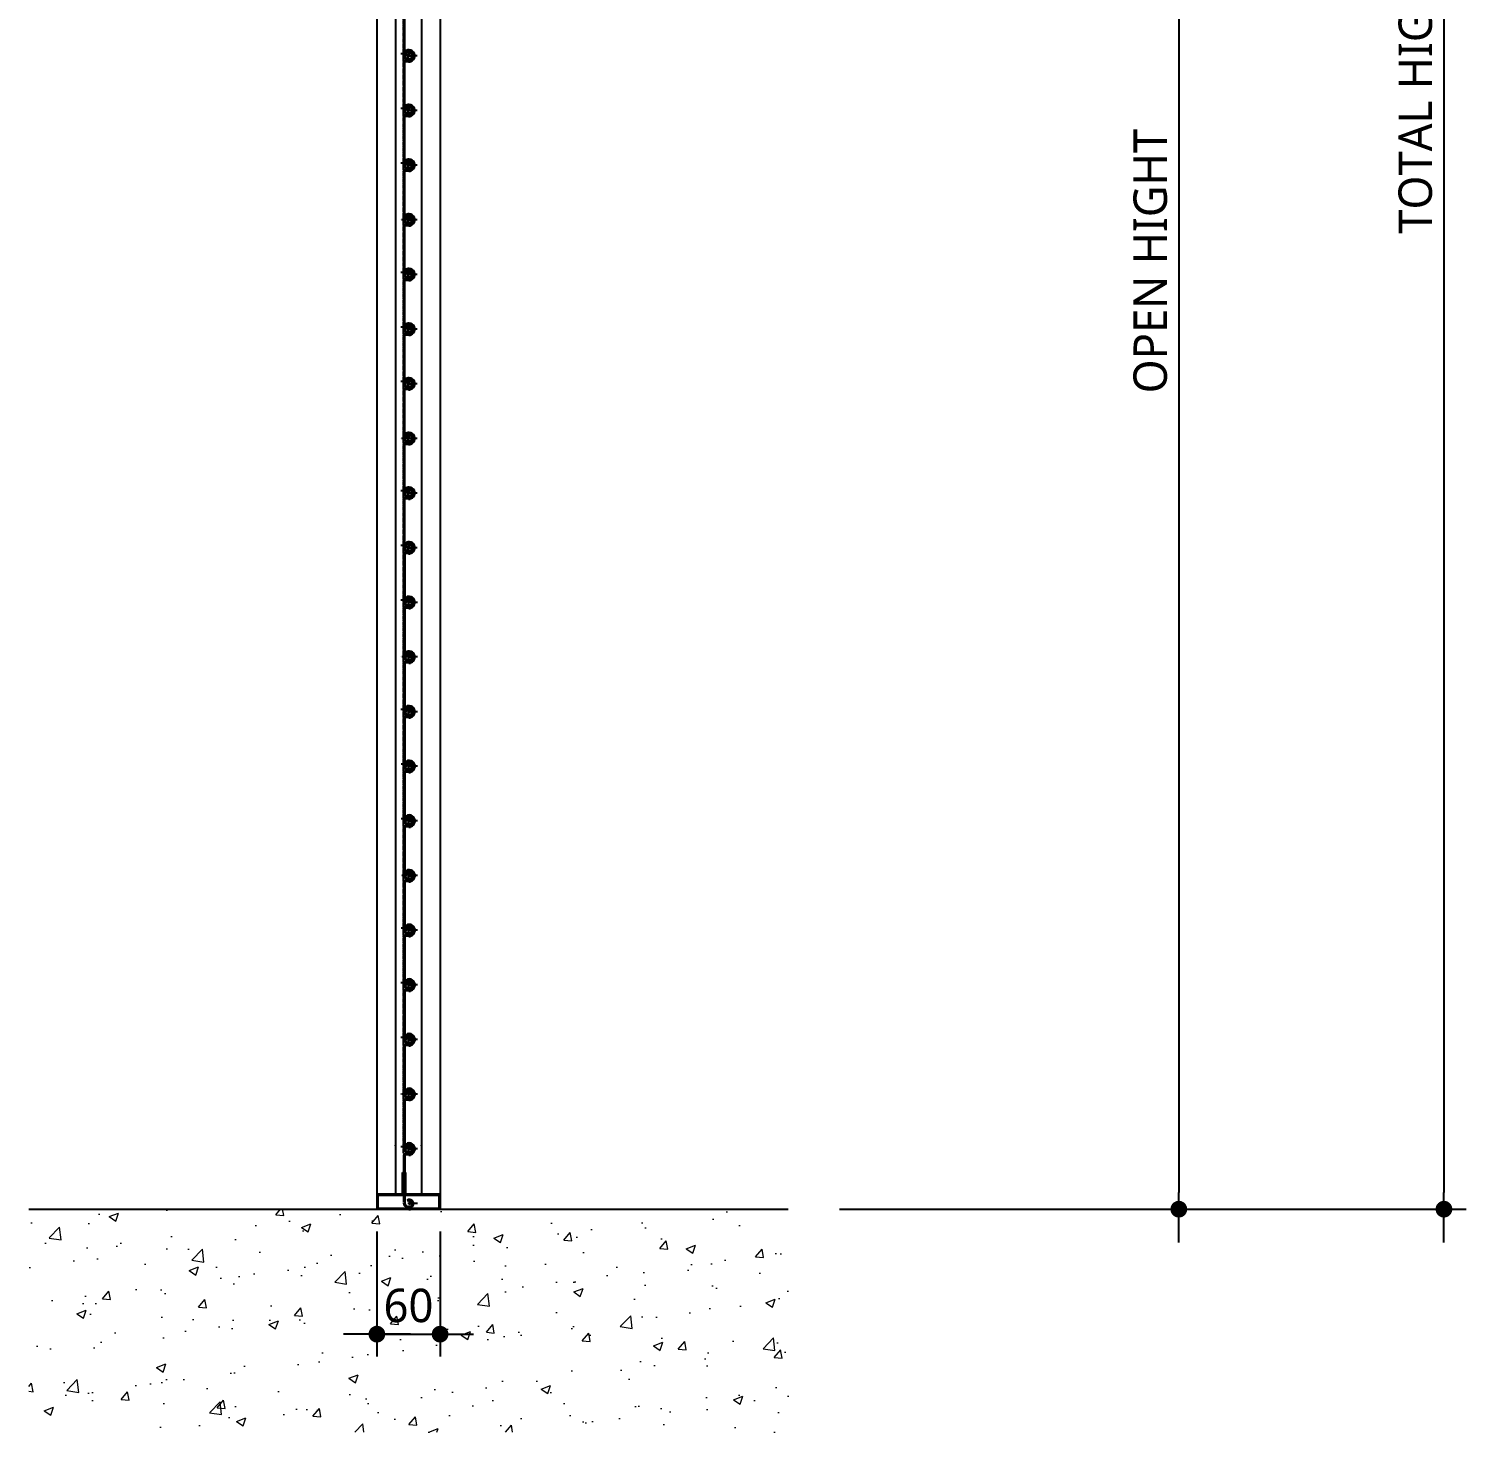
# Model space of a CAD drawing. Header units: millimetres. Extents: x -6941 to 136681, y 2065 to 58366.
# Drawn here: x 103086 to 105020, y 5665 to 7553 of the extents above; entities that cross this region are included whole.
import ezdxf

# ---------------------------------------------------------------- set-up
doc = ezdxf.new("R2010")
doc.units = ezdxf.units.MM
doc.header["$LTSCALE"] = 4
doc.header["$MEASUREMENT"] = 0
doc.linetypes.add('CENTER', pattern=[2, 1.25, -0.25, 0.25, -0.25])
doc.layers.get('0').update_dxf_attribs({"linetype": 'CONTINUOUS'})
doc.layers.get('DEFPOINTS').update_dxf_attribs({"linetype": 'CONTINUOUS'})
doc.layers.add('A-DIMS', color=7, linetype='CONTINUOUS')
doc.layers.add('CENTER', color=1, linetype='CENTER')
doc.layers.add('DJ', color=7, linetype='CONTINUOUS', lineweight=5)
doc.styles.add('HY울릉도L', font='')
doc.styles.add('맑은고딕', font='malgun.ttf')
doc.styles.get('HY울릉도L').set_extended_font_data('DotumChe')
doc.dimstyles.new('CDIM', dxfattribs={"dimtxt": 3, "dimasz": 1.5, "dimexe": 2, "dimexo": 1, "dimgap": 1, "dimtad": 1, "dimdec": 0, "dimrnd": 0.5, "dimzin": 0, "dimdsep": 32, "dimlunit": 6, "dimtxsty": 'HY울릉도L', "dimblk1": '_CIDOT', "dimblk2": '_CIDOT', "dimsah": 1, "dimcen": 5.5, "dimclrd": 2, "dimclre": 2, "dimclrt": 7, "dimadec": 0, "dimazin": 0, "dimtfac": 1, "dimtdec": 0, "dimtix": 1, "dimtmove": 2, "dimatfit": 1, "dimldrblk": '_CIDOT', "dimfxl": 1, "dimtolj": 1, "dimtzin": 0, "dimlwd": -1, "dimarcsym": 0})

# ---------------------------------------------------------------- blocks, each defined once
blk = doc.blocks.new('_CIDOT')
at = {"color": 0, "linetype": 'ByBlock'}
blk.add_line((2, 0), (-1, 0), dxfattribs=at)
at = {"color": 0, "linetype": 'ByBlock', "const_width": 0.5}
blk.add_lwpolyline([(-0.25, 0, 1), (0.25, 0, 1)], format="xyb", close=True, dxfattribs=at)
blk = doc.blocks.new('*D351')
at = {"layer": 'A-DIMS', "lineweight": -2, "transparency": 16777216}
for p, q in [((104177.3, 8965), (105020.4, 8965)), ((104177.3, 5965), (105020.4, 5965))]:
    blk.add_line(p, q, dxfattribs=at)
at = {"layer": 'A-DIMS', "transparency": 16777216}
blk.add_line((104990.4, 8942.5), (104990.4, 5987.5), dxfattribs=at)
at = {"layer": 'DEFPOINTS', "color": 0, "transparency": 16777216}
for p in [(104162.3, 8965), (104162.3, 5965), (104990.4, 5965)]:
    blk.add_point(p, dxfattribs=at)
at = {"layer": 'A-DIMS', "transparency": 16777216, "xscale": 22.5, "yscale": 22.5, "zscale": 22.5}
for p, rotation in [((104990.4, 8965), 90), ((104990.4, 5965), 270)]:
    blk.add_blockref('_CIDOT', p, dxfattribs=dict(at, rotation=rotation))
at = {"layer": 'A-DIMS', "color": 3, "transparency": 16777216, "insert": (104952.1, 7465), "char_height": 45, "attachment_point": 5, "rotation": 90, "style": '맑은고딕'}
blk.add_mtext('\\A1;TOTAL HIGHT', dxfattribs=at)
blk = doc.blocks.new('*D352')
at = {"layer": 'A-DIMS', "lineweight": -2, "transparency": 16777216}
for p, q in [((104177.3, 8515), (104663.7, 8515)), ((104177.3, 5965), (104663.7, 5965))]:
    blk.add_line(p, q, dxfattribs=at)
at = {"layer": 'A-DIMS', "transparency": 16777216}
blk.add_line((104633.7, 8492.5), (104633.7, 5987.5), dxfattribs=at)
at = {"layer": 'DEFPOINTS', "color": 0, "transparency": 16777216}
for p in [(104162.3, 8515), (104162.3, 5965), (104633.7, 5965)]:
    blk.add_point(p, dxfattribs=at)
at = {"layer": 'A-DIMS', "transparency": 16777216, "xscale": 22.5, "yscale": 22.5, "zscale": 22.5}
for p, rotation in [((104633.7, 8515), 90), ((104633.7, 5965), 270)]:
    blk.add_blockref('_CIDOT', p, dxfattribs=dict(at, rotation=rotation))
at = {"layer": 'A-DIMS', "color": 3, "transparency": 16777216, "insert": (104595.5, 7240), "char_height": 45, "attachment_point": 5, "rotation": 90, "style": '맑은고딕'}
blk.add_mtext('\\A1;OPEN HIGHT', dxfattribs=at)
blk = doc.blocks.new('*D353')
at = {"layer": 'A-DIMS', "lineweight": -2, "transparency": 16777216}
for p, q in [((103554.8, 5935), (103554.8, 5766.9)), ((103639.8, 5935), (103639.8, 5766.9))]:
    blk.add_line(p, q, dxfattribs=at)
at = {"layer": 'A-DIMS', "transparency": 16777216}
for p, q in [((103532.3, 5796.9), (103509.8, 5796.9)), ((103554.8, 5796.9), (103639.8, 5796.9)), ((103662.3, 5796.9), (103684.8, 5796.9))]:
    blk.add_line(p, q, dxfattribs=at)
at = {"layer": 'DEFPOINTS', "color": 0, "transparency": 16777216}
for p in [(103554.8, 5950), (103639.8, 5950), (103639.8, 5796.9)]:
    blk.add_point(p, dxfattribs=at)
at = {"layer": 'A-DIMS', "transparency": 16777216, "xscale": 22.5, "yscale": 22.5, "zscale": 22.5}
blk.add_blockref('_CIDOT', (103554.8, 5796.9), dxfattribs=at)
at = {"layer": 'A-DIMS', "transparency": 16777216, "xscale": 22.5, "yscale": 22.5, "zscale": 22.5, "rotation": 180}
blk.add_blockref('_CIDOT', (103639.8, 5796.9), dxfattribs=at)
at = {"layer": 'A-DIMS', "color": 3, "transparency": 16777216, "insert": (103597.3, 5835.2), "char_height": 45, "attachment_point": 5, "style": '맑은고딕'}
blk.add_mtext('\\A1;60', dxfattribs=at)

msp = doc.modelspace()

# ---------------------------------------------------------------- hatches: boundary and pattern name
at = {"layer": 'DJ'}
h = msp.add_hatch(dxfattribs=at)
h.set_pattern_fill('AR-CONC', color=8, scale=17.999999)
h.set_pattern_definition([(50, (-1460.91, 24324.53), (129.10683, -11.29538), [13.5, -148.5]), (355, (-1460.91, 24324.53), (-24.97524, 135.39458), [10.8, -118.8]), (100.45144, (-1450.15, 24323.59), (104.13159, 124.0992), [11.47323, -126.20557]), (46.1842, (-1460.91, 24360.53), (192.10343, -29.79347), [20.25, -222.75]), (96.63564, (-1444.9, 24358.04), (168.23914, 175.34134), [17.20986, -189.30847]), (351.18416, (-1460.91, 24360.53), (168.23914, 175.34134), [16.2, -178.2]), (21, (-1442.91, 24351.53), (107.44326, -72.4714), [13.5, -148.5]), (326, (-1442.91, 24351.53), (43.79676, 130.527), [10.8, -118.8]), (71.45144, (-1433.96, 24345.49), (151.24002, 58.0556), [11.47323, -126.20557]), (37.5, (-1460.91, 24324.526), (2.188774, 59.920891), [0, -117.359995, 0, -120.599995, 0, -119.249995]), (7.5, (-1460.91, 24324.526), (47.352515, 70.994105), [0, -68.759997, 0, -114.659995, 0, -45.45]), (327.5, (-1501.05, 24324.526), (96.088035, -4.059877), [0, -45, 0, -140.399994, 0, -186.29999]), (317.5, (-1519.05, 24324.53), (104.973506, 18.018896), [0, -58.5, 0, -93.239996, 0, -132.299995])])
h.paths.add_polyline_path([(104108.16, 5665.01), (103086.39, 5665.01), (103086.39, 5965.01), (104108.16, 5965.01)])

# ---------------------------------------------------------------- linework, layer by layer
for p, q in [((103554.77, 8566.51), (103554.77, 5965.01)), ((103579.77, 8566.51), (103579.77, 5985.01)), ((103614.77, 8566.51), (103614.77, 5985.01)), ((103639.77, 8566.51), (103639.77, 5965.01)), ((103590.39, 7581.28), (103590.39, 7517.68)), ((103591.99, 7580.68), (103591.99, 7517.28)), ((103590.39, 7507.81), (103590.39, 7444.21)), ((103591.99, 7507.21), (103591.99, 7443.81)), ((103598.34, 7509.81), (103592.39, 7509.81)), ((103598.46, 7508.21), (103592.99, 7508.21)), ((103593.59, 7515.51), (103594.73, 7516.5)), ((103595.39, 7520.79), (103596.41, 7519.54)), ((103598.39, 7512.28), (103596.99, 7512.28)), ((103596.99, 7510.68), (103598.39, 7510.68)), ((103595.39, 7447.32), (103596.41, 7446.08)), ((103590.45, 7434.3), (103590.45, 7370.7)), ((103592.05, 7433.7), (103592.05, 7370.3)), ((103598.4, 7436.3), (103592.45, 7436.3)), ((103598.52, 7434.7), (103593.05, 7434.7)), ((103593.65, 7442), (103594.79, 7442.98)), ((103598.39, 7438.81), (103596.99, 7438.81)), ((103596.99, 7437.21), (103598.39, 7437.21)), ((103593.65, 7368.53), (103594.79, 7369.51)), ((103595.45, 7373.81), (103596.47, 7372.56)), ((103590.45, 7360.83), (103590.45, 7297.23)), ((103592.05, 7360.23), (103592.05, 7296.83)), ((103598.4, 7362.83), (103592.45, 7362.83)), ((103598.52, 7361.23), (103593.05, 7361.23)), ((103598.45, 7365.3), (103597.05, 7365.3)), ((103597.05, 7363.7), (103598.45, 7363.7)), ((103593.65, 7294.95), (103594.79, 7295.93)), ((103595.45, 7300.34), (103596.47, 7299.09)), ((103598.45, 7291.83), (103597.05, 7291.83)), ((103590.45, 7287.25), (103590.45, 7223.65)), ((103592.05, 7286.65), (103592.05, 7223.25)), ((103598.4, 7289.25), (103592.45, 7289.25)), ((103598.52, 7287.65), (103593.05, 7287.65)), ((103597.05, 7290.23), (103598.45, 7290.23)), ((103598.4, 7215.78), (103592.45, 7215.78)), ((103598.52, 7214.18), (103593.05, 7214.18)), ((103593.65, 7221.48), (103594.79, 7222.46)), ((103595.45, 7226.76), (103596.47, 7225.51)), ((103598.45, 7218.25), (103597.05, 7218.25)), ((103597.05, 7216.65), (103598.45, 7216.65)), ((103590.45, 7213.78), (103590.45, 7150.18)), ((103592.05, 7213.18), (103592.05, 7149.78)), ((103590.42, 7140.27), (103590.42, 7076.67)), ((103592.02, 7139.67), (103592.02, 7076.27)), ((103598.37, 7142.27), (103592.42, 7142.27)), ((103598.49, 7140.67), (103593.02, 7140.67)), ((103593.62, 7147.96), (103594.76, 7148.95)), ((103595.45, 7153.29), (103596.47, 7152.04)), ((103598.45, 7144.78), (103597.05, 7144.78)), ((103597.05, 7143.18), (103598.45, 7143.18)), ((103595.42, 7079.78), (103596.44, 7078.53)), ((103590.42, 7066.8), (103590.42, 7003.2)), ((103592.02, 7066.2), (103592.02, 7002.8)), ((103598.37, 7068.8), (103592.42, 7068.8)), ((103598.49, 7067.2), (103593.02, 7067.2)), ((103593.62, 7074.5), (103594.76, 7075.48)), ((103598.42, 7071.27), (103597.02, 7071.27)), ((103597.02, 7069.67), (103598.42, 7069.67)), ((103593.62, 7000.91), (103594.76, 7001.9)), ((103595.42, 7006.31), (103596.44, 7005.06)), ((103590.42, 6993.22), (103590.42, 6929.62)), ((103592.02, 6992.62), (103592.02, 6929.22)), ((103598.37, 6995.22), (103592.42, 6995.22)), ((103598.49, 6993.62), (103593.02, 6993.62)), ((103598.42, 6997.8), (103597.02, 6997.8)), ((103597.02, 6996.2), (103598.42, 6996.2)), ((103593.62, 6927.45), (103594.76, 6928.43)), ((103595.42, 6932.73), (103596.44, 6931.48)), ((103598.42, 6924.22), (103597.02, 6924.22)), ((103590.42, 6919.75), (103590.42, 6856.15)), ((103592.02, 6919.15), (103592.02, 6855.75)), ((103598.37, 6921.75), (103592.42, 6921.75)), ((103598.49, 6920.15), (103593.02, 6920.15)), ((103597.02, 6922.62), (103598.42, 6922.62)), ((103598.6, 6848.23), (103592.65, 6848.23)), ((103598.72, 6846.63), (103593.25, 6846.63)), ((103593.85, 6853.93), (103594.99, 6854.92)), ((103595.42, 6859.26), (103596.44, 6858.01)), ((103598.42, 6850.75), (103597.02, 6850.75)), ((103597.02, 6849.15), (103598.42, 6849.15)), ((103590.65, 6846.23), (103590.65, 6782.63)), ((103592.25, 6845.63), (103592.25, 6782.23)), ((103590.65, 6772.77), (103590.65, 6709.17)), ((103592.25, 6772.17), (103592.25, 6708.77)), ((103598.6, 6774.77), (103592.65, 6774.77)), ((103598.72, 6773.17), (103593.25, 6773.17)), ((103593.85, 6780.46), (103594.99, 6781.45)), ((103595.65, 6785.74), (103596.67, 6784.5)), ((103598.65, 6777.23), (103597.25, 6777.23)), ((103597.25, 6775.63), (103598.65, 6775.63)), ((103595.65, 6712.28), (103596.67, 6711.03)), ((103590.65, 6699.19), (103590.65, 6635.59)), ((103592.25, 6698.59), (103592.25, 6635.19)), ((103598.6, 6701.19), (103592.65, 6701.19)), ((103598.72, 6699.59), (103593.25, 6699.59)), ((103593.85, 6706.88), (103594.99, 6707.87)), ((103598.65, 6703.77), (103597.25, 6703.77)), ((103597.25, 6702.17), (103598.65, 6702.17)), ((103593.85, 6633.42), (103594.99, 6634.4)), ((103595.65, 6638.69), (103596.67, 6637.45)), ((103590.65, 6625.72), (103590.65, 6562.12)), ((103592.25, 6625.12), (103592.25, 6561.72)), ((103598.6, 6627.72), (103592.65, 6627.72)), ((103598.72, 6626.12), (103593.25, 6626.12)), ((103598.65, 6630.19), (103597.25, 6630.19)), ((103597.25, 6628.59), (103598.65, 6628.59)), ((103593.91, 6559.9), (103595.05, 6560.89)), ((103595.65, 6565.23), (103596.67, 6563.98)), ((103598.65, 6556.72), (103597.25, 6556.72)), ((103590.71, 6552.2), (103590.71, 6488.6)), ((103592.31, 6551.6), (103592.31, 6488.2)), ((103598.66, 6554.2), (103592.71, 6554.2)), ((103598.78, 6552.6), (103593.31, 6552.6)), ((103597.25, 6555.12), (103598.65, 6555.12)), ((103598.66, 6480.74), (103592.71, 6480.74)), ((103598.78, 6479.14), (103593.31, 6479.14)), ((103593.91, 6486.43), (103595.05, 6487.42)), ((103595.71, 6491.71), (103596.73, 6490.46)), ((103598.71, 6483.2), (103597.31, 6483.2)), ((103597.31, 6481.6), (103598.71, 6481.6)), ((103590.71, 6478.74), (103590.71, 6415.14)), ((103592.31, 6478.14), (103592.31, 6414.74)), ((103590.71, 6405.15), (103590.71, 6341.55)), ((103592.31, 6404.55), (103592.31, 6341.15)), ((103598.66, 6407.15), (103592.71, 6407.15)), ((103598.78, 6405.55), (103593.31, 6405.55)), ((103593.91, 6412.85), (103595.05, 6413.84)), ((103595.71, 6418.25), (103596.73, 6417)), ((103598.71, 6409.74), (103597.31, 6409.74)), ((103597.31, 6408.14), (103598.71, 6408.14)), ((103595.71, 6344.66), (103596.73, 6343.42)), ((103590.71, 6331.69), (103590.71, 6268.09)), ((103592.31, 6331.09), (103592.31, 6267.69)), ((103598.66, 6333.69), (103592.71, 6333.69)), ((103598.78, 6332.09), (103593.31, 6332.09)), ((103593.91, 6339.38), (103595.05, 6340.37)), ((103598.71, 6336.15), (103597.31, 6336.15)), ((103597.31, 6334.55), (103598.71, 6334.55)), ((103593.88, 6265.87), (103595.02, 6266.85)), ((103595.71, 6271.2), (103596.73, 6269.95)), ((103590.67, 6258.17), (103590.67, 6194.57)), ((103592.27, 6257.57), (103592.27, 6194.17)), ((103598.63, 6260.17), (103592.67, 6260.17)), ((103598.75, 6258.57), (103593.27, 6258.57)), ((103598.71, 6262.69), (103597.31, 6262.69)), ((103597.31, 6261.09), (103598.71, 6261.09)), ((103593.88, 6192.4), (103595.02, 6193.39)), ((103595.67, 6197.68), (103596.7, 6196.43)), ((103598.67, 6189.17), (103597.27, 6189.17)), ((103590.67, 6184.7), (103590.67, 6121.1)), ((103592.27, 6184.1), (103592.27, 6120.7)), ((103598.63, 6186.7), (103592.67, 6186.7)), ((103598.75, 6185.1), (103593.27, 6185.1)), ((103597.27, 6187.57), (103598.67, 6187.57)), ((103598.63, 6113.12), (103592.67, 6113.12)), ((103598.75, 6111.52), (103593.27, 6111.52)), ((103593.88, 6118.82), (103595.02, 6119.8)), ((103595.67, 6124.21), (103596.7, 6122.97)), ((103598.67, 6115.7), (103597.27, 6115.7)), ((103597.27, 6114.1), (103598.67, 6114.1)), ((103590.67, 6111.12), (103590.67, 6047.52)), ((103592.27, 6110.52), (103592.27, 6047.12)), ((103590.67, 6037.65), (103590.67, 5974.05)), ((103592.27, 6037.05), (103592.27, 5973.65)), ((103598.63, 6039.65), (103592.67, 6039.65)), ((103598.75, 6038.05), (103593.27, 6038.05)), ((103593.88, 6045.35), (103595.02, 6046.34)), ((103595.67, 6050.63), (103596.7, 6049.38)), ((103598.67, 6042.12), (103597.27, 6042.12)), ((103597.27, 6040.52), (103598.67, 6040.52)), ((103589.29, 5985.01), (103589.29, 6014.23)), ((103589.29, 6014.23), (103590.67, 6014.23)), ((103592.27, 6014.23), (103593.63, 6014.23)), ((103593.63, 5985.01), (103593.63, 6014.23)), ((103589.29, 5985.01), (103554.77, 5985.01)), ((103554.77, 5985.01), (103554.77, 5965.01)), ((103556.27, 5966.51), (103556.27, 5983.51)), ((103590.67, 5983.51), (103556.27, 5983.51)), ((103556.27, 5983.51), (103556.27, 5966.51)), ((103638.27, 5983.51), (103592.27, 5983.51)), ((103594.11, 5985.01), (103593.63, 5985.01)), ((103639.77, 5985.01), (103594.11, 5985.01)), ((103595.67, 5977.16), (103596.7, 5975.92)), ((103638.27, 5983.51), (103638.27, 5966.51)), ((103639.77, 5965.01), (103639.77, 5985.01)), ((103086.39, 5965.01), (104108.16, 5965.01)), ((103556.27, 5966.51), (103638.27, 5966.51)), ((103598.67, 5968.65), (103597.27, 5968.65)), ((103597.27, 5967.05), (103598.67, 5967.05))]:
    msp.add_line(p, q)
at = {"color": 6}
for p, q in [((103592.19, 7519), (103592.19, 7523.95)), ((103597.79, 7516.3), (103597.79, 7524.27)), ((103594.54, 7519), (103586.91, 7519)), ((103590.39, 7519), (103592.19, 7519)), ((103591.81, 7517.19), (103591.81, 7521.41)), ((103596.99, 7517.28), (103591.99, 7517.28)), ((103596.99, 7510.14), (103596.99, 7517.28)), ((103597.81, 7516.23), (103605.85, 7516.23)), ((103591.87, 7443.67), (103591.87, 7447.89)), ((103592.25, 7445.48), (103592.25, 7450.44)), ((103597.86, 7442.78), (103597.86, 7450.76)), ((103594.6, 7445.48), (103586.97, 7445.48)), ((103590.45, 7445.48), (103592.25, 7445.48)), ((103596.99, 7443.81), (103591.99, 7443.81)), ((103596.99, 7436.67), (103596.99, 7443.81)), ((103597.87, 7442.71), (103605.91, 7442.71)), ((103594.6, 7372.01), (103586.97, 7372.01)), ((103590.45, 7372.01), (103592.25, 7372.01)), ((103591.87, 7370.21), (103591.87, 7374.42)), ((103597.05, 7370.3), (103592.05, 7370.3)), ((103592.25, 7372.01), (103592.25, 7376.97)), ((103597.05, 7363.15), (103597.05, 7370.3)), ((103597.86, 7369.31), (103597.86, 7377.29)), ((103597.87, 7369.25), (103605.91, 7369.25)), ((103590.45, 7298.43), (103592.25, 7298.43)), ((103591.87, 7296.62), (103591.87, 7300.84)), ((103597.05, 7296.83), (103592.05, 7296.83)), ((103592.25, 7298.43), (103592.25, 7303.39)), ((103597.05, 7289.69), (103597.05, 7296.83)), ((103597.86, 7295.73), (103597.86, 7303.71)), ((103597.87, 7295.66), (103605.91, 7295.66)), ((103594.6, 7224.96), (103586.97, 7224.96)), ((103590.45, 7224.96), (103592.25, 7224.96)), ((103591.87, 7223.16), (103591.87, 7227.37)), ((103597.05, 7223.25), (103592.05, 7223.25)), ((103592.25, 7224.96), (103592.25, 7229.92)), ((103597.05, 7216.1), (103597.05, 7223.25)), ((103597.86, 7222.27), (103597.86, 7230.24)), ((103597.87, 7222.2), (103605.91, 7222.2)), ((103592.22, 7151.45), (103592.22, 7156.41)), ((103597.82, 7148.75), (103597.82, 7156.72)), ((103594.56, 7151.45), (103586.93, 7151.45)), ((103590.42, 7151.45), (103592.22, 7151.45)), ((103591.84, 7149.64), (103591.84, 7153.86)), ((103597.05, 7149.78), (103592.05, 7149.78)), ((103597.05, 7142.64), (103597.05, 7149.78)), ((103597.83, 7148.68), (103605.88, 7148.68)), ((103591.84, 7076.17), (103591.84, 7080.39)), ((103592.22, 7077.98), (103592.22, 7082.94)), ((103597.82, 7075.28), (103597.82, 7083.26)), ((103594.56, 7077.98), (103586.93, 7077.98)), ((103590.42, 7077.98), (103592.22, 7077.98)), ((103597.02, 7076.27), (103592.02, 7076.27)), ((103597.02, 7069.12), (103597.02, 7076.27)), ((103597.83, 7075.22), (103605.88, 7075.22)), ((103590.42, 7004.4), (103592.22, 7004.4)), ((103591.84, 7002.59), (103591.84, 7006.81)), ((103597.02, 7002.8), (103592.02, 7002.8)), ((103592.22, 7004.4), (103592.22, 7009.36)), ((103597.02, 6995.66), (103597.02, 7002.8)), ((103597.82, 7001.7), (103597.82, 7009.68)), ((103597.83, 7001.63), (103605.88, 7001.63)), ((103594.56, 6930.93), (103586.93, 6930.93)), ((103590.42, 6930.93), (103592.22, 6930.93)), ((103591.84, 6929.12), (103591.84, 6933.34)), ((103597.02, 6929.22), (103592.02, 6929.22)), ((103592.22, 6930.93), (103592.22, 6935.89)), ((103597.02, 6922.07), (103597.02, 6929.22)), ((103597.82, 6928.23), (103597.82, 6936.21)), ((103597.83, 6928.17), (103605.88, 6928.17)), ((103594.79, 6857.42), (103587.16, 6857.42)), ((103590.65, 6857.42), (103592.45, 6857.42)), ((103597.02, 6855.75), (103592.02, 6855.75)), ((103592.07, 6855.61), (103592.07, 6859.83)), ((103592.45, 6857.42), (103592.45, 6862.37)), ((103597.02, 6848.61), (103597.02, 6855.75)), ((103598.05, 6854.72), (103598.05, 6862.69)), ((103598.06, 6854.65), (103606.11, 6854.65)), ((103592.45, 6783.95), (103592.45, 6788.91)), ((103598.05, 6781.25), (103598.05, 6789.23)), ((103594.79, 6783.95), (103587.16, 6783.95)), ((103590.65, 6783.95), (103592.45, 6783.95)), ((103592.07, 6782.14), (103592.07, 6786.36)), ((103597.25, 6782.23), (103592.25, 6782.23)), ((103597.25, 6775.09), (103597.25, 6782.23)), ((103598.06, 6781.18), (103606.11, 6781.18)), ((103592.07, 6708.56), (103592.07, 6712.78)), ((103592.45, 6710.37), (103592.45, 6715.32)), ((103598.05, 6707.67), (103598.05, 6715.64)), ((103590.65, 6710.37), (103592.45, 6710.37)), ((103597.25, 6708.77), (103592.25, 6708.77)), ((103597.25, 6701.62), (103597.25, 6708.77)), ((103598.06, 6707.6), (103606.11, 6707.6)), ((103594.79, 6636.9), (103587.16, 6636.9)), ((103590.65, 6636.9), (103592.45, 6636.9)), ((103592.07, 6635.09), (103592.07, 6639.31)), ((103597.25, 6635.19), (103592.25, 6635.19)), ((103592.45, 6636.9), (103592.45, 6641.86)), ((103597.25, 6628.04), (103597.25, 6635.19)), ((103598.05, 6634.2), (103598.05, 6642.18)), ((103598.06, 6634.13), (103606.11, 6634.13)), ((103594.85, 6563.38), (103587.22, 6563.38)), ((103590.71, 6563.38), (103592.51, 6563.38)), ((103592.13, 6561.58), (103592.13, 6565.8)), ((103597.25, 6561.72), (103592.25, 6561.72)), ((103592.51, 6563.38), (103592.51, 6568.34)), ((103597.25, 6554.57), (103597.25, 6561.72)), ((103598.11, 6560.69), (103598.11, 6568.66)), ((103598.12, 6560.62), (103606.17, 6560.62)), ((103594.85, 6489.92), (103587.22, 6489.92)), ((103590.71, 6489.92), (103592.51, 6489.92)), ((103592.13, 6488.11), (103592.13, 6492.33)), ((103597.31, 6488.2), (103592.31, 6488.2)), ((103592.51, 6489.92), (103592.51, 6494.88)), ((103597.31, 6481.06), (103597.31, 6488.2)), ((103598.11, 6487.22), (103598.11, 6495.19)), ((103598.12, 6487.15), (103606.17, 6487.15)), ((103592.51, 6416.34), (103592.51, 6421.29)), ((103598.11, 6413.64), (103598.11, 6421.61)), ((103590.71, 6416.34), (103592.51, 6416.34)), ((103592.13, 6414.53), (103592.13, 6418.75)), ((103597.31, 6414.74), (103592.31, 6414.74)), ((103597.31, 6407.59), (103597.31, 6414.74)), ((103598.12, 6413.57), (103606.17, 6413.57)), ((103592.13, 6341.06), (103592.13, 6345.28)), ((103592.51, 6342.87), (103592.51, 6347.83)), ((103598.11, 6340.17), (103598.11, 6348.14)), ((103594.85, 6342.87), (103587.22, 6342.87)), ((103590.71, 6342.87), (103592.51, 6342.87)), ((103597.31, 6341.15), (103592.31, 6341.15)), ((103597.31, 6334.01), (103597.31, 6341.15)), ((103598.12, 6340.1), (103606.17, 6340.1)), ((103594.82, 6269.35), (103587.19, 6269.35)), ((103590.67, 6269.35), (103592.47, 6269.35)), ((103592.1, 6267.54), (103592.1, 6271.76)), ((103597.31, 6267.69), (103592.31, 6267.69)), ((103592.47, 6269.35), (103592.47, 6274.31)), ((103597.31, 6260.54), (103597.31, 6267.69)), ((103598.08, 6266.65), (103598.08, 6274.63)), ((103598.09, 6266.59), (103606.13, 6266.59)), ((103594.82, 6195.89), (103587.19, 6195.89)), ((103590.67, 6195.89), (103592.47, 6195.89)), ((103592.1, 6194.08), (103592.1, 6198.3)), ((103597.27, 6194.17), (103592.27, 6194.17)), ((103592.47, 6195.89), (103592.47, 6200.84)), ((103597.27, 6187.03), (103597.27, 6194.17)), ((103598.08, 6193.19), (103598.08, 6201.16)), ((103598.09, 6193.12), (103606.13, 6193.12)), ((103590.67, 6122.3), (103592.47, 6122.3)), ((103592.1, 6120.5), (103592.1, 6124.71)), ((103597.27, 6120.7), (103592.27, 6120.7)), ((103592.47, 6122.3), (103592.47, 6127.26)), ((103597.27, 6113.56), (103597.27, 6120.7)), ((103598.08, 6119.6), (103598.08, 6127.58)), ((103598.09, 6119.54), (103606.13, 6119.54)), ((103592.47, 6048.84), (103592.47, 6053.79)), ((103598.08, 6046.14), (103598.08, 6054.11)), ((103594.82, 6048.84), (103587.19, 6048.84)), ((103590.67, 6048.84), (103592.47, 6048.84)), ((103592.1, 6047.03), (103592.1, 6051.25)), ((103597.27, 6047.12), (103592.27, 6047.12)), ((103597.27, 6039.98), (103597.27, 6047.12)), ((103598.09, 6046.07), (103606.13, 6046.07))]:
    msp.add_line(p, q, dxfattribs=at)
at = {"color": 1, "linetype": 'CENTER'}
for p, q in [((103608.94, 7516.18), (103595.43, 7516.18)), ((103598.39, 7521.68), (103598.39, 7506.37)), ((103598.39, 7448.21), (103598.39, 7432.91)), ((103608.94, 7442.71), (103595.43, 7442.71)), ((103609, 7369.2), (103595.49, 7369.2)), ((103598.45, 7374.7), (103598.45, 7359.39)), ((103609, 7295.73), (103586.97, 7295.73)), ((103598.45, 7301.23), (103598.45, 7285.93)), ((103609, 7222.15), (103595.49, 7222.15)), ((103598.45, 7227.65), (103598.45, 7212.34)), ((103609, 7148.68), (103595.49, 7148.68)), ((103598.45, 7154.18), (103598.45, 7138.88)), ((103598.42, 7080.67), (103598.42, 7065.36)), ((103608.97, 7075.17), (103595.46, 7075.17)), ((103608.97, 7001.7), (103586.94, 7001.7)), ((103598.42, 7007.2), (103598.42, 6991.89)), ((103608.97, 6928.12), (103595.46, 6928.12)), ((103598.42, 6933.62), (103598.42, 6918.31)), ((103608.97, 6854.65), (103595.46, 6854.65)), ((103598.42, 6860.15), (103598.42, 6844.84)), ((103609.2, 6781.13), (103595.69, 6781.13)), ((103598.65, 6786.63), (103598.65, 6771.33)), ((103598.65, 6713.17), (103598.65, 6697.86)), ((103609.2, 6707.67), (103587.17, 6707.67)), ((103609.2, 6634.09), (103595.69, 6634.09)), ((103598.65, 6639.59), (103598.65, 6624.28)), ((103609.2, 6560.62), (103595.69, 6560.62)), ((103598.65, 6566.12), (103598.65, 6550.81)), ((103609.26, 6487.1), (103595.75, 6487.1)), ((103598.71, 6492.6), (103598.71, 6477.3)), ((103609.26, 6413.64), (103587.23, 6413.64)), ((103598.71, 6419.14), (103598.71, 6403.83)), ((103598.71, 6345.55), (103598.71, 6330.25)), ((103609.26, 6340.05), (103595.75, 6340.05)), ((103609.26, 6266.59), (103595.75, 6266.59)), ((103598.71, 6272.09), (103598.71, 6256.78)), ((103609.23, 6193.07), (103595.72, 6193.07)), ((103598.67, 6198.57), (103598.67, 6183.26)), ((103609.23, 6119.6), (103587.2, 6119.6)), ((103598.67, 6125.1), (103598.67, 6109.8)), ((103609.23, 6046.02), (103595.72, 6046.02)), ((103598.67, 6051.52), (103598.67, 6036.22)), ((103598.67, 5978.05), (103598.67, 5962.75)), ((103609.23, 5972.55), (103595.72, 5972.55))]:
    msp.add_line(p, q, dxfattribs=at)
at = {"color": 2, "linetype": 'ByBlock'}
for p, q in [((103579.77, 6050.13), (103579.77, 6051.11)), ((103614.77, 6050.13), (103614.77, 6051.11))]:
    msp.add_line(p, q, dxfattribs=at)
at = {"color": 2}
for p, q in [((103579.77, 6050.13), (103579.77, 6051.11)), ((103579.77, 6049.41), (103579.77, 6049.21)), ((103614.77, 6050.13), (103614.77, 6051.11)), ((103614.77, 6049.41), (103614.77, 6049.21))]:
    msp.add_line(p, q, dxfattribs=at)
at = {"color": 0}
msp.add_lwpolyline([(103554.77, 5985.01), (103639.77, 5985.01)], dxfattribs=at)
for centre, radius, start, end in [((103597.35, 7519.05), 5.17, 95.37399, 223.23751), ((103597.82, 7516.22), 8.03, 274.56709, 101.91991), ((103596.99, 7517.28), 6.6, 180, 269.99974), ((103592.39, 7507.81), 2, 90, 180), ((103596.99, 7517.28), 5, 180, 270), ((103592.99, 7507.21), 1, 90, 180), ((103597.43, 7519.07), 3.73, 104.68136, 223.59398), ((103598.39, 7516.18), 5.5, 268.11084, 123.05573), ((103598.39, 7516.18), 3.9, 270, 120.45293), ((103597.79, 7516.3), 6.51, 274.8009, 101.62173), ((103597.42, 7445.53), 5.17, 95.37399, 223.23751), ((103597.49, 7445.55), 3.73, 104.68136, 223.59398), ((103598.39, 7442.71), 5.5, 268.11084, 123.05573), ((103597.88, 7442.7), 8.03, 274.56709, 101.91991), ((103598.39, 7442.71), 3.9, 270, 120.45293), ((103597.86, 7442.78), 6.51, 274.8009, 101.62173), ((103596.99, 7443.81), 6.6, 180, 269.99974), ((103592.45, 7434.3), 2, 90, 180), ((103596.99, 7443.81), 5, 180, 270), ((103593.05, 7433.7), 1, 90, 180), ((103597.05, 7370.3), 6.6, 180, 269.99974), ((103597.05, 7370.3), 5, 180, 270), ((103597.42, 7372.07), 5.17, 95.37399, 223.23751), ((103597.49, 7372.08), 3.73, 104.68136, 223.59398), ((103598.45, 7369.2), 5.5, 268.11084, 123.05573), ((103597.88, 7369.24), 8.03, 274.56709, 101.91991), ((103598.45, 7369.2), 3.9, 270, 120.45293), ((103597.86, 7369.31), 6.51, 274.8009, 101.62173), ((103592.45, 7360.83), 2, 90, 180), ((103593.05, 7360.23), 1, 90, 180), ((103597.05, 7296.83), 6.6, 180, 269.99974), ((103597.05, 7296.83), 5, 180, 270), ((103597.42, 7298.48), 5.17, 95.37399, 223.23751), ((103597.49, 7298.5), 3.73, 104.68136, 223.59398), ((103598.45, 7295.73), 5.5, 268.11084, 123.05573), ((103597.88, 7295.65), 8.03, 274.56709, 101.91991), ((103598.45, 7295.73), 3.9, 270, 120.45293), ((103597.86, 7295.73), 6.51, 274.8009, 101.62173), ((103592.45, 7287.25), 2, 90, 180), ((103593.05, 7286.65), 1, 90, 180), ((103597.05, 7223.25), 6.6, 180, 269.99974), ((103592.45, 7213.78), 2, 90, 180), ((103597.05, 7223.25), 5, 180, 270), ((103593.05, 7213.18), 1, 90, 180), ((103597.42, 7225.02), 5.17, 95.37399, 223.23751), ((103597.49, 7225.03), 3.73, 104.68136, 223.59398), ((103598.45, 7222.15), 5.5, 268.11084, 123.05573), ((103597.88, 7222.19), 8.03, 274.56709, 101.91991), ((103598.45, 7222.15), 3.9, 270, 120.45293), ((103597.86, 7222.27), 6.51, 274.8009, 101.62173), ((103597.38, 7151.5), 5.17, 95.37399, 223.23751), ((103597.85, 7148.67), 8.03, 274.56709, 101.91991), ((103592.42, 7140.27), 2, 90, 180), ((103597.05, 7149.78), 6.6, 180, 269.99974), ((103593.02, 7139.67), 1, 90, 180), ((103597.05, 7149.78), 5, 180, 270), ((103597.46, 7151.52), 3.73, 104.68136, 223.59398), ((103598.45, 7148.68), 5.5, 268.11084, 123.05573), ((103598.45, 7148.68), 3.9, 270, 120.45293), ((103597.82, 7148.75), 6.51, 274.8009, 101.62173), ((103597.38, 7078.04), 5.17, 95.37399, 223.23751), ((103597.46, 7078.05), 3.73, 104.68136, 223.59398), ((103598.42, 7075.17), 5.5, 268.11084, 123.05573), ((103597.85, 7075.2), 8.03, 274.56709, 101.91991), ((103598.42, 7075.17), 3.9, 270, 120.45293), ((103597.82, 7075.28), 6.51, 274.8009, 101.62173), ((103597.02, 7076.27), 6.6, 180, 269.99974), ((103592.42, 7066.8), 2, 90, 180), ((103597.02, 7076.27), 5, 180, 270), ((103593.02, 7066.2), 1, 90, 180), ((103597.02, 7002.8), 6.6, 180, 269.99974), ((103597.02, 7002.8), 5, 180, 270), ((103597.38, 7004.45), 5.17, 95.37399, 223.23751), ((103597.46, 7004.47), 3.73, 104.68136, 223.59398), ((103598.42, 7001.7), 5.5, 268.11084, 123.05573), ((103597.85, 7001.62), 8.03, 274.56709, 101.91991), ((103598.42, 7001.7), 3.9, 270, 120.45293), ((103597.82, 7001.7), 6.51, 274.8009, 101.62173), ((103592.42, 6993.22), 2, 90, 180), ((103593.02, 6992.62), 1, 90, 180), ((103597.02, 6929.22), 6.6, 180, 269.99974), ((103597.02, 6929.22), 5, 180, 270), ((103597.38, 6930.99), 5.17, 95.37399, 223.23751), ((103597.46, 6931), 3.73, 104.68136, 223.59398), ((103598.42, 6928.12), 5.5, 268.11084, 123.05573), ((103597.85, 6928.16), 8.03, 274.56709, 101.91991), ((103598.42, 6928.12), 3.9, 270, 120.45293), ((103597.82, 6928.23), 6.51, 274.8009, 101.62173), ((103592.42, 6919.75), 2, 90, 180), ((103593.02, 6919.15), 1, 90, 180), ((103597.02, 6855.75), 6.6, 180, 269.99974), ((103592.65, 6846.23), 2, 90, 180), ((103597.02, 6855.75), 5, 180, 270), ((103593.25, 6845.63), 1, 90, 180), ((103597.61, 6857.47), 5.17, 95.37399, 223.23751), ((103597.69, 6857.49), 3.73, 104.68136, 223.59398), ((103598.42, 6854.65), 5.5, 268.11084, 123.05573), ((103598.08, 6854.64), 8.03, 274.56709, 101.91991), ((103598.42, 6854.65), 3.9, 270, 120.45293), ((103598.05, 6854.72), 6.51, 274.8009, 101.62173), ((103597.61, 6784), 5.17, 95.37399, 223.23751), ((103598.08, 6781.17), 8.03, 274.56709, 101.91991), ((103597.25, 6782.23), 6.6, 180, 269.99974), ((103592.65, 6772.77), 2, 90, 180), ((103597.25, 6782.23), 5, 180, 270), ((103593.25, 6772.17), 1, 90, 180), ((103597.69, 6784.02), 3.73, 104.68136, 223.59398), ((103598.65, 6781.13), 5.5, 268.11084, 123.05573), ((103598.65, 6781.13), 3.9, 270, 120.45293), ((103598.05, 6781.25), 6.51, 274.8009, 101.62173), ((103597.61, 6710.42), 5.17, 95.37399, 223.23751), ((103597.69, 6710.44), 3.73, 104.68136, 223.59398), ((103598.65, 6707.67), 5.5, 268.11084, 123.05573), ((103598.08, 6707.59), 8.03, 274.56709, 101.91991), ((103598.65, 6707.67), 3.9, 270, 120.45293), ((103598.05, 6707.67), 6.51, 274.8009, 101.62173), ((103597.25, 6708.77), 6.6, 180, 269.99974), ((103592.65, 6699.19), 2, 90, 180), ((103597.25, 6708.77), 5, 180, 270), ((103593.25, 6698.59), 1, 90, 180), ((103597.25, 6635.19), 6.6, 180, 269.99974), ((103597.25, 6635.19), 5, 180, 270), ((103597.61, 6636.95), 5.17, 95.37399, 223.23751), ((103597.69, 6636.97), 3.73, 104.68136, 223.59398), ((103598.65, 6634.09), 5.5, 268.11084, 123.05573), ((103598.08, 6634.12), 8.03, 274.56709, 101.91991), ((103598.65, 6634.09), 3.9, 270, 120.45293), ((103598.05, 6634.2), 6.51, 274.8009, 101.62173), ((103592.65, 6625.72), 2, 90, 180), ((103593.25, 6625.12), 1, 90, 180), ((103597.25, 6561.72), 6.6, 180, 269.99974), ((103597.25, 6561.72), 5, 180, 270), ((103597.67, 6563.44), 5.17, 95.37399, 223.23751), ((103597.75, 6563.45), 3.73, 104.68136, 223.59398), ((103598.65, 6560.62), 5.5, 268.11084, 123.05573), ((103598.14, 6560.61), 8.03, 274.56709, 101.91991), ((103598.65, 6560.62), 3.9, 270, 120.45293), ((103598.11, 6560.69), 6.51, 274.8009, 101.62173), ((103592.71, 6552.2), 2, 90, 180), ((103593.31, 6551.6), 1, 90, 180), ((103597.31, 6488.2), 6.6, 180, 269.99974), ((103592.71, 6478.74), 2, 90, 180), ((103597.31, 6488.2), 5, 180, 270), ((103593.31, 6478.14), 1, 90, 180), ((103597.67, 6489.97), 5.17, 95.37399, 223.23751), ((103597.75, 6489.99), 3.73, 104.68136, 223.59398), ((103598.71, 6487.1), 5.5, 268.11084, 123.05573), ((103598.14, 6487.14), 8.03, 274.56709, 101.91991), ((103598.71, 6487.1), 3.9, 270, 120.45293), ((103598.11, 6487.22), 6.51, 274.8009, 101.62173), ((103597.67, 6416.39), 5.17, 95.37399, 223.23751), ((103598.14, 6413.56), 8.03, 274.56709, 101.91991), ((103597.31, 6414.74), 6.6, 180, 269.99974), ((103592.71, 6405.15), 2, 90, 180), ((103597.31, 6414.74), 5, 180, 270), ((103593.31, 6404.55), 1, 90, 180), ((103597.75, 6416.4), 3.73, 104.68136, 223.59398), ((103598.71, 6413.64), 5.5, 268.11084, 123.05573), ((103598.71, 6413.64), 3.9, 270, 120.45293), ((103598.11, 6413.64), 6.51, 274.8009, 101.62173), ((103597.67, 6342.92), 5.17, 95.37399, 223.23751), ((103597.75, 6342.94), 3.73, 104.68136, 223.59398), ((103598.71, 6340.05), 5.5, 268.11084, 123.05573), ((103598.14, 6340.09), 8.03, 274.56709, 101.91991), ((103598.71, 6340.05), 3.9, 270, 120.45293), ((103598.11, 6340.17), 6.51, 274.8009, 101.62173), ((103597.31, 6341.15), 6.6, 180, 269.99974), ((103592.71, 6331.69), 2, 90, 180), ((103597.31, 6341.15), 5, 180, 270), ((103593.31, 6331.09), 1, 90, 180), ((103597.31, 6267.69), 6.6, 180, 269.99974), ((103597.31, 6267.69), 5, 180, 270), ((103597.64, 6269.41), 5.17, 95.37399, 223.23751), ((103597.71, 6269.42), 3.73, 104.68136, 223.59398), ((103598.71, 6266.59), 5.5, 268.11084, 123.05573), ((103598.11, 6266.58), 8.03, 274.56709, 101.91991), ((103598.71, 6266.59), 3.9, 270, 120.45293), ((103598.08, 6266.65), 6.51, 274.8009, 101.62173), ((103592.67, 6258.17), 2, 90, 180), ((103593.27, 6257.57), 1, 90, 180), ((103597.27, 6194.17), 6.6, 180, 269.99974), ((103597.27, 6194.17), 5, 180, 270), ((103597.64, 6195.94), 5.17, 95.37399, 223.23751), ((103597.71, 6195.96), 3.73, 104.68136, 223.59398), ((103598.67, 6193.07), 5.5, 268.11084, 123.05573), ((103598.11, 6193.11), 8.03, 274.56709, 101.91991), ((103598.67, 6193.07), 3.9, 270, 120.45293), ((103598.08, 6193.19), 6.51, 274.8009, 101.62173), ((103592.67, 6184.7), 2, 90, 180), ((103593.27, 6184.1), 1, 90, 180), ((103597.27, 6120.7), 6.6, 180, 269.99974), ((103592.67, 6111.12), 2, 90, 180), ((103597.27, 6120.7), 5, 180, 270), ((103593.27, 6110.52), 1, 90, 180), ((103597.64, 6122.36), 5.17, 95.37399, 223.23751), ((103597.71, 6122.37), 3.73, 104.68136, 223.59398), ((103598.67, 6119.6), 5.5, 268.11084, 123.05573), ((103598.11, 6119.53), 8.03, 274.56709, 101.91991), ((103598.67, 6119.6), 3.9, 270, 120.45293), ((103598.08, 6119.6), 6.51, 274.8009, 101.62173), ((103597.64, 6048.89), 5.17, 95.37399, 223.23751), ((103598.11, 6046.06), 8.03, 274.56709, 101.91991), ((103597.27, 6047.12), 6.6, 180, 269.99974), ((103592.67, 6037.65), 2, 90, 180), ((103597.27, 6047.12), 5, 180, 270), ((103593.27, 6037.05), 1, 90, 180), ((103597.71, 6048.91), 3.73, 104.68136, 223.59398), ((103598.67, 6046.02), 5.5, 268.11084, 123.05573), ((103598.67, 6046.02), 3.9, 270, 120.45293), ((103598.08, 6046.14), 6.51, 274.8009, 101.62173), ((103598.67, 5972.55), 5.5, 268.11084, 123.05573), ((103598.67, 5972.55), 3.9, 270, 120.45293), ((103597.27, 5973.65), 6.6, 180, 269.99974), ((103597.27, 5973.65), 5, 180, 270)]:
    msp.add_arc(centre, radius, start, end)
at = {"layer": 'CENTER', "color": 1}
for p, q in [((103590.39, 7510.68), (103590.39, 7598.68)), ((103590.39, 7437.21), (103590.39, 7525.21)), ((103590.45, 7363.7), (103590.45, 7451.7)), ((103590.45, 7290.23), (103590.45, 7378.23)), ((103590.45, 7216.65), (103590.45, 7304.65)), ((103590.45, 7143.18), (103590.45, 7231.18)), ((103590.42, 7069.67), (103590.42, 7157.67)), ((103590.42, 6996.2), (103590.42, 7084.2)), ((103590.42, 6922.62), (103590.42, 7010.62)), ((103590.42, 6849.15), (103590.42, 6937.15)), ((103590.65, 6775.63), (103590.65, 6863.63)), ((103590.65, 6702.17), (103590.65, 6790.17)), ((103590.65, 6628.59), (103590.65, 6716.59)), ((103590.65, 6555.12), (103590.65, 6643.12)), ((103590.71, 6481.6), (103590.71, 6569.6)), ((103590.71, 6408.14), (103590.71, 6496.14)), ((103590.71, 6334.55), (103590.71, 6422.55)), ((103590.71, 6261.09), (103590.71, 6349.09)), ((103590.67, 6187.57), (103590.67, 6275.57)), ((103590.67, 6114.1), (103590.67, 6202.1)), ((103590.67, 6040.52), (103590.67, 6128.52))]:
    msp.add_line(p, q, dxfattribs=at)

# ---------------------------------------------------------------- dimensions: what is measured, and where the dimension line sits
at = {"layer": 'A-DIMS'}
for base, p1, text, picture, middle in [((104990.4, 5965.01), (104162.27, 8965.01), 'TOTAL HIGHT', '*D351', (104952.15, 7465.01)), ((104633.72, 5965.01), (104162.27, 8515.01), 'OPEN HIGHT', '*D352', (104595.47, 7240.01))]:
    dim = msp.add_linear_dim(base=base, p1=p1, p2=(104162.27, 5965.01), angle=90, text=text, dimstyle='CDIM', override={"dimscale": 15, "dimtxsty": '맑은고딕', "dimclrd": 256, "dimclre": 256, "dimclrt": 3}, dxfattribs=at)
    dim.commit()
    dim.dimension.update_dxf_attribs({"geometry": picture, "text_midpoint": middle})
dim = msp.add_linear_dim(base=(103639.77, 5796.91), p1=(103554.77, 5950.01), p2=(103639.77, 5950.01), text='60', dimstyle='CDIM', override={"dimscale": 15, "dimtxsty": '맑은고딕', "dimclrd": 256, "dimclre": 256, "dimclrt": 3}, dxfattribs=at)
dim.commit()
dim.dimension.update_dxf_attribs({"geometry": '*D353', "text_midpoint": (103597.27, 5835.16)})

doc.saveas('drawing.dxf')
